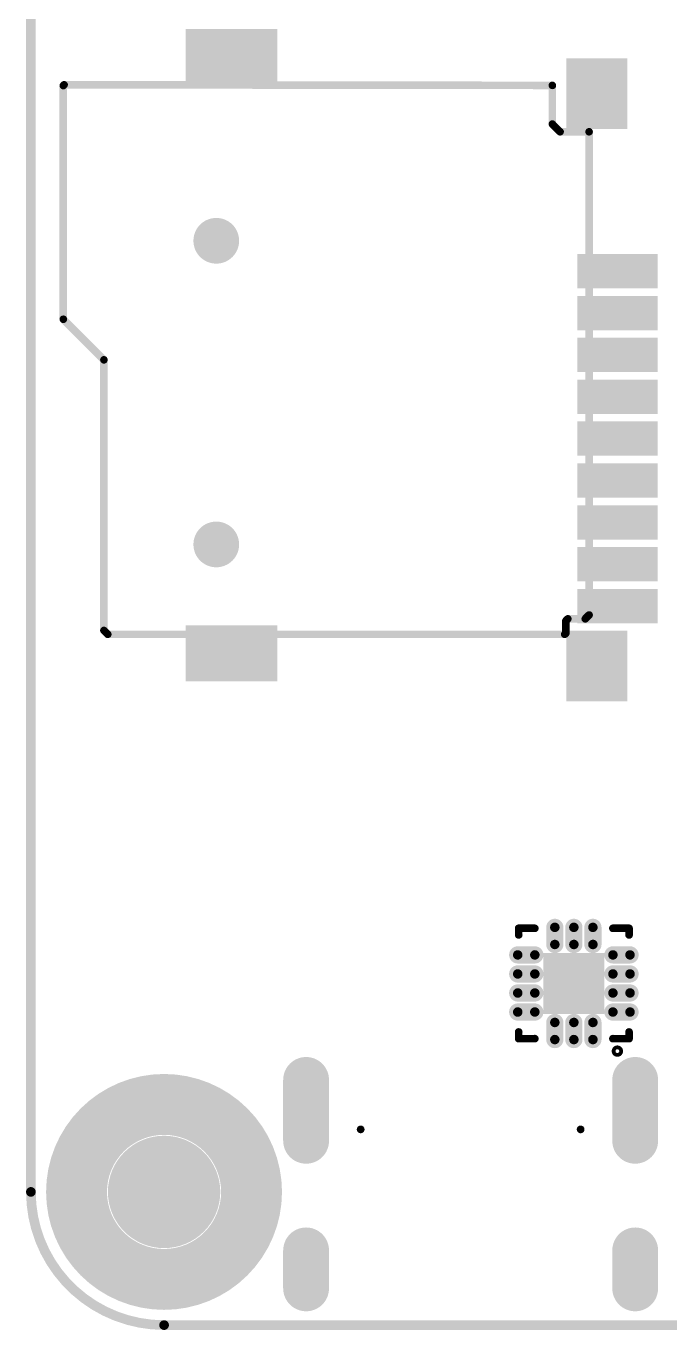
# Model space of a CAD drawing. Header units: millimetres. Extents: x 33.87 to 37.23, y 19.07 to 21.28.
# Drawn here: x 33.875 to 34.541, y 19.07 to 20.419 of the extents above; entities that cross this region are included whole.
import ezdxf

# ---------------------------------------------------------------- set-up
doc = ezdxf.new("R2010")
doc.units = ezdxf.units.MM
doc.header["$MEASUREMENT"] = 0
for name, color, linetype in [('BottomLayer', 5, 'Continuous'), ('BottomOverlay', 54, 'Continuous'), ('BottomPaste', 16, 'Continuous'), ('BottomSolder', 6, 'Continuous'), ('KeepOutLayer', 6, 'Continuous'), ('MidLayer1', 16, 'Continuous'), ('MidLayer2', 76, 'Continuous'), ('MidLayer3', 90, 'Continuous'), ('MidLayer4', 156, 'Continuous'), ('MidLayer5', 130, 'Continuous'), ('MidLayer6', 216, 'Continuous'), ('MultiLayer', 9, 'Continuous')]:
    doc.layers.add(name, color=color, linetype=linetype)

# ---------------------------------------------------------------- blocks, each defined once
blk = doc.blocks.new('USB_TYPE_C_16PIN_A_6')
at = {"layer": 'BottomLayer', "const_width": 0.0394}
for points in [[(-0.1703, 0.0987), (-0.1703, 0.0357)], [(0.1703, 0.0987), (0.1703, 0.0357)], [(-0.1703, -0.0777), (-0.1703, -0.117)], [(0.1703, -0.0777), (0.1703, -0.117)]]:
    blk.add_lwpolyline(points, dxfattribs=at)
at = {"layer": 'BottomLayer', "const_width": 0.0197}
for points in [[(-0.1801, 0.0987, 1), (-0.1604, 0.0987, 1)], [(0.1604, 0.0987, 1), (0.1801, 0.0987, 1)], [(-0.1801, 0.0357, 1), (-0.1604, 0.0357, 1)], [(0.1604, 0.0357, 1), (0.1801, 0.0357, 1)], [(-0.1801, -0.0777, 1), (-0.1604, -0.0777, 1)], [(0.1604, -0.0777, 1), (0.1801, -0.0777, 1)], [(-0.1801, -0.117, 1), (-0.1604, -0.117, 1)], [(0.1604, -0.117, 1), (0.1801, -0.117, 1)]]:
    blk.add_lwpolyline(points, format="xyb", close=True, dxfattribs=at)
at = {"layer": 'BottomSolder', "const_width": 0.0474}
for points in [[(-0.1703, 0.0987), (-0.1703, 0.0357)], [(0.1703, 0.0987), (0.1703, 0.0357)], [(-0.1703, -0.0777), (-0.1703, -0.117)], [(0.1703, -0.0777), (0.1703, -0.117)]]:
    blk.add_lwpolyline(points, dxfattribs=at)
at = {"layer": 'BottomSolder'}
for points, const_width in [([(-0.1821, 0.0987, 1), (-0.1584, 0.0987, 1)], 0.0237), ([(0.1584, 0.0987, 1), (0.1821, 0.0987, 1)], 0.0237), ([(-0.1821, 0.0357, 1), (-0.1584, 0.0357, 1)], 0.0237), ([(0.1584, 0.0357, 1), (0.1821, 0.0357, 1)], 0.0237), ([(-0.1158, 0.0475, 1), (-0.1118, 0.0475, 1)], 0.004), ([(0.1118, 0.0475, 1), (0.1158, 0.0475, 1)], 0.004), ([(-0.1821, -0.0777, 1), (-0.1584, -0.0777, 1)], 0.0237), ([(0.1584, -0.0777, 1), (0.1821, -0.0777, 1)], 0.0237), ([(-0.1821, -0.117, 1), (-0.1584, -0.117, 1)], 0.0237), ([(0.1584, -0.117, 1), (0.1821, -0.117, 1)], 0.0237)]:
    blk.add_lwpolyline(points, format="xyb", close=True, dxfattribs=dict(at, const_width=const_width))
at = {"layer": 'MidLayer1', "const_width": 0.0394}
for points in [[(-0.1703, 0.0987), (-0.1703, 0.0357)], [(0.1703, 0.0987), (0.1703, 0.0357)], [(-0.1703, -0.0777), (-0.1703, -0.117)], [(0.1703, -0.0777), (0.1703, -0.117)]]:
    blk.add_lwpolyline(points, dxfattribs=at)
at = {"layer": 'MidLayer1', "const_width": 0.0197}
for points in [[(-0.1801, 0.0987, 1), (-0.1604, 0.0987, 1)], [(0.1604, 0.0987, 1), (0.1801, 0.0987, 1)], [(-0.1801, 0.0357, 1), (-0.1604, 0.0357, 1)], [(0.1604, 0.0357, 1), (0.1801, 0.0357, 1)], [(-0.1801, -0.0777, 1), (-0.1604, -0.0777, 1)], [(0.1604, -0.0777, 1), (0.1801, -0.0777, 1)], [(-0.1801, -0.117, 1), (-0.1604, -0.117, 1)], [(0.1604, -0.117, 1), (0.1801, -0.117, 1)]]:
    blk.add_lwpolyline(points, format="xyb", close=True, dxfattribs=at)
at = {"layer": 'MidLayer2', "const_width": 0.0394}
for points in [[(-0.1703, 0.0987), (-0.1703, 0.0357)], [(0.1703, 0.0987), (0.1703, 0.0357)], [(-0.1703, -0.0777), (-0.1703, -0.117)], [(0.1703, -0.0777), (0.1703, -0.117)]]:
    blk.add_lwpolyline(points, dxfattribs=at)
at = {"layer": 'MidLayer2', "const_width": 0.0197}
for points in [[(-0.1801, 0.0987, 1), (-0.1604, 0.0987, 1)], [(0.1604, 0.0987, 1), (0.1801, 0.0987, 1)], [(-0.1801, 0.0357, 1), (-0.1604, 0.0357, 1)], [(0.1604, 0.0357, 1), (0.1801, 0.0357, 1)], [(-0.1801, -0.0777, 1), (-0.1604, -0.0777, 1)], [(0.1604, -0.0777, 1), (0.1801, -0.0777, 1)], [(-0.1801, -0.117, 1), (-0.1604, -0.117, 1)], [(0.1604, -0.117, 1), (0.1801, -0.117, 1)]]:
    blk.add_lwpolyline(points, format="xyb", close=True, dxfattribs=at)
at = {"layer": 'MidLayer3', "const_width": 0.0394}
for points in [[(-0.1703, 0.0987), (-0.1703, 0.0357)], [(0.1703, 0.0987), (0.1703, 0.0357)], [(-0.1703, -0.0777), (-0.1703, -0.117)], [(0.1703, -0.0777), (0.1703, -0.117)]]:
    blk.add_lwpolyline(points, dxfattribs=at)
at = {"layer": 'MidLayer3', "const_width": 0.0197}
for points in [[(-0.1801, 0.0987, 1), (-0.1604, 0.0987, 1)], [(0.1604, 0.0987, 1), (0.1801, 0.0987, 1)], [(-0.1801, 0.0357, 1), (-0.1604, 0.0357, 1)], [(0.1604, 0.0357, 1), (0.1801, 0.0357, 1)], [(-0.1801, -0.0777, 1), (-0.1604, -0.0777, 1)], [(0.1604, -0.0777, 1), (0.1801, -0.0777, 1)], [(-0.1801, -0.117, 1), (-0.1604, -0.117, 1)], [(0.1604, -0.117, 1), (0.1801, -0.117, 1)]]:
    blk.add_lwpolyline(points, format="xyb", close=True, dxfattribs=at)
at = {"layer": 'MidLayer4', "const_width": 0.0394}
for points in [[(-0.1703, 0.0987), (-0.1703, 0.0357)], [(0.1703, 0.0987), (0.1703, 0.0357)], [(-0.1703, -0.0777), (-0.1703, -0.117)], [(0.1703, -0.0777), (0.1703, -0.117)]]:
    blk.add_lwpolyline(points, dxfattribs=at)
at = {"layer": 'MidLayer4', "const_width": 0.0197}
for points in [[(-0.1801, 0.0987, 1), (-0.1604, 0.0987, 1)], [(0.1604, 0.0987, 1), (0.1801, 0.0987, 1)], [(-0.1801, 0.0357, 1), (-0.1604, 0.0357, 1)], [(0.1604, 0.0357, 1), (0.1801, 0.0357, 1)], [(-0.1801, -0.0777, 1), (-0.1604, -0.0777, 1)], [(0.1604, -0.0777, 1), (0.1801, -0.0777, 1)], [(-0.1801, -0.117, 1), (-0.1604, -0.117, 1)], [(0.1604, -0.117, 1), (0.1801, -0.117, 1)]]:
    blk.add_lwpolyline(points, format="xyb", close=True, dxfattribs=at)
at = {"layer": 'MidLayer5', "const_width": 0.0394}
for points in [[(-0.1703, 0.0987), (-0.1703, 0.0357)], [(0.1703, 0.0987), (0.1703, 0.0357)], [(-0.1703, -0.0777), (-0.1703, -0.117)], [(0.1703, -0.0777), (0.1703, -0.117)]]:
    blk.add_lwpolyline(points, dxfattribs=at)
at = {"layer": 'MidLayer5', "const_width": 0.0197}
for points in [[(-0.1801, 0.0987, 1), (-0.1604, 0.0987, 1)], [(0.1604, 0.0987, 1), (0.1801, 0.0987, 1)], [(-0.1801, 0.0357, 1), (-0.1604, 0.0357, 1)], [(0.1604, 0.0357, 1), (0.1801, 0.0357, 1)], [(-0.1801, -0.0777, 1), (-0.1604, -0.0777, 1)], [(0.1604, -0.0777, 1), (0.1801, -0.0777, 1)], [(-0.1801, -0.117, 1), (-0.1604, -0.117, 1)], [(0.1604, -0.117, 1), (0.1801, -0.117, 1)]]:
    blk.add_lwpolyline(points, format="xyb", close=True, dxfattribs=at)
at = {"layer": 'MidLayer6', "const_width": 0.0394}
for points in [[(-0.1703, 0.0987), (-0.1703, 0.0357)], [(0.1703, 0.0987), (0.1703, 0.0357)], [(-0.1703, -0.0777), (-0.1703, -0.117)], [(0.1703, -0.0777), (0.1703, -0.117)]]:
    blk.add_lwpolyline(points, dxfattribs=at)
at = {"layer": 'MidLayer6', "const_width": 0.0197}
for points in [[(-0.1801, 0.0987, 1), (-0.1604, 0.0987, 1)], [(0.1604, 0.0987, 1), (0.1801, 0.0987, 1)], [(-0.1801, 0.0357, 1), (-0.1604, 0.0357, 1)], [(0.1604, 0.0357, 1), (0.1801, 0.0357, 1)], [(-0.1801, -0.0777, 1), (-0.1604, -0.0777, 1)], [(0.1604, -0.0777, 1), (0.1801, -0.0777, 1)], [(-0.1801, -0.117, 1), (-0.1604, -0.117, 1)], [(0.1604, -0.117, 1), (0.1801, -0.117, 1)]]:
    blk.add_lwpolyline(points, format="xyb", close=True, dxfattribs=at)
at = {"layer": 'MultiLayer', "const_width": 0.0394}
for points in [[(-0.1703, 0.0987), (-0.1703, 0.0357)], [(0.1703, 0.0987), (0.1703, 0.0357)], [(-0.1703, -0.0777), (-0.1703, -0.117)], [(0.1703, -0.0777), (0.1703, -0.117)]]:
    blk.add_lwpolyline(points, dxfattribs=at)
at = {"layer": 'MultiLayer', "const_width": 0.0197}
for points in [[(-0.1801, 0.0987, 1), (-0.1604, 0.0987, 1)], [(0.1604, 0.0987, 1), (0.1801, 0.0987, 1)], [(-0.1801, 0.0357, 1), (-0.1604, 0.0357, 1)], [(0.1604, 0.0357, 1), (0.1801, 0.0357, 1)], [(-0.1801, -0.0777, 1), (-0.1604, -0.0777, 1)], [(0.1604, -0.0777, 1), (0.1801, -0.0777, 1)], [(-0.1801, -0.117, 1), (-0.1604, -0.117, 1)], [(0.1604, -0.117, 1), (0.1801, -0.117, 1)]]:
    blk.add_lwpolyline(points, format="xyb", close=True, dxfattribs=at)
blk = doc.blocks.new('TF_1_B_18')
at = {"layer": 'BottomLayer', "const_width": 0.0197}
for points in [[(0.1562, 0.1902, 1), (0.1758, 0.1902, 1)], [(0.1562, -0.124, 1), (0.1758, -0.124, 1)]]:
    blk.add_lwpolyline(points, format="xyb", close=True, dxfattribs=at)
at = {"layer": 'BottomLayer'}
for points in [[(-0.2553, 0.3485), (-0.2553, 0.2835), (-0.2001, 0.3485), (-0.2001, 0.2835)], [(0.1069, 0.328), (0.1069, 0.278), (0.1936, 0.328), (0.1936, 0.278)], [(-0.2866, 0.2677), (-0.2866, 0.2402), (-0.2116, 0.2677), (-0.2116, 0.2402)], [(-0.2866, 0.2244), (-0.2866, 0.1969), (-0.2116, 0.2244), (-0.2116, 0.1969)], [(-0.2866, 0.1811), (-0.2866, 0.1536), (-0.2116, 0.1811), (-0.2116, 0.1536)], [(-0.2866, 0.1378), (-0.2866, 0.1103), (-0.2116, 0.1378), (-0.2116, 0.1103)], [(-0.2866, 0.0945), (-0.2866, 0.0669), (-0.2116, 0.0945), (-0.2116, 0.0669)], [(-0.2866, 0.0512), (-0.2866, 0.0236), (-0.2116, 0.0512), (-0.2116, 0.0236)], [(-0.2866, 0.0079), (-0.2866, -0.0197), (-0.2116, 0.0079), (-0.2116, -0.0197)], [(-0.2866, -0.0354), (-0.2866, -0.063), (-0.2116, -0.0354), (-0.2116, -0.063)], [(-0.2866, -0.0787), (-0.2866, -0.1063), (-0.2116, -0.0787), (-0.2116, -0.1063)], [(-0.2553, -0.2437), (-0.2553, -0.3087), (-0.2001, -0.2437), (-0.2001, -0.3087)], [(0.1069, -0.2892), (0.1069, -0.3392), (0.1936, -0.2892), (0.1936, -0.3392)]]:
    blk.add_solid(points, dxfattribs=at)
at = {"layer": 'BottomOverlay', "const_width": 0.00787}
for points in [[(-0.1946, 0.2832), (-0.1957, 0.282)], [(-0.1957, 0.282), (-0.1957, 0.2692)], [(0.2783, 0.2832), (-0.1946, 0.2832)], [(0.2823, 0.2792), (0.2783, 0.2832)], [(-0.2157, 0.2672), (-0.2197, 0.2632)], [(-0.1977, 0.2672), (-0.2157, 0.2672)], [(-0.1957, 0.2692), (-0.1977, 0.2672)], [(0.2823, 0.2792), (0.2823, -0.0008)], [(-0.2197, 0.2632), (-0.2197, -0.2368)], [(0.3243, -0.0428), (0.2823, -0.0008)], [(0.3243, -0.0428), (0.3243, -0.2846)], [(-0.1897, -0.2368), (-0.2197, -0.2368)], [(-0.1817, -0.2448), (-0.1897, -0.2368)], [(-0.1817, -0.2448), (-0.1817, -0.2848)], [(0.3235, -0.2854), (-0.1817, -0.2848)]]:
    blk.add_lwpolyline(points, dxfattribs=at)
at = {"layer": 'BottomOverlay', "const_width": 0.00394}
for points in [[(-0.1977, 0.282, 1), (-0.1938, 0.282, 1)], [(-0.1977, 0.282, 1), (-0.1938, 0.282, 1)], [(-0.1965, 0.2832, 1), (-0.1926, 0.2832, 1)], [(-0.1965, 0.2832, 1), (-0.1926, 0.2832, 1)], [(0.2763, 0.2832, 1), (0.2802, 0.2832, 1)], [(0.2763, 0.2832, 1), (0.2802, 0.2832, 1)], [(-0.2177, 0.2672, 1), (-0.2138, 0.2672, 1)], [(-0.2177, 0.2672, 1), (-0.2138, 0.2672, 1)], [(-0.1997, 0.2672, 1), (-0.1958, 0.2672, 1)], [(-0.1997, 0.2672, 1), (-0.1958, 0.2672, 1)], [(-0.1977, 0.2692, 1), (-0.1938, 0.2692, 1)], [(-0.1977, 0.2692, 1), (-0.1938, 0.2692, 1)], [(0.2803, 0.2792, 1), (0.2842, 0.2792, 1)], [(0.2803, 0.2792, 1), (0.2842, 0.2792, 1)], [(-0.2217, 0.2632, 1), (-0.2178, 0.2632, 1)], [(-0.2217, 0.2632, 1), (-0.2178, 0.2632, 1)], [(0.2803, -0.0008, 1), (0.2842, -0.0008, 1)], [(0.2803, -0.0008, 1), (0.2842, -0.0008, 1)], [(0.3223, -0.0428, 1), (0.3262, -0.0428, 1)], [(0.3223, -0.0428, 1), (0.3262, -0.0428, 1)], [(-0.2217, -0.2368, 1), (-0.2178, -0.2368, 1)], [(-0.2217, -0.2368, 1), (-0.2178, -0.2368, 1)], [(-0.1917, -0.2368, 1), (-0.1878, -0.2368, 1)], [(-0.1917, -0.2368, 1), (-0.1878, -0.2368, 1)], [(-0.1837, -0.2448, 1), (-0.1798, -0.2448, 1)], [(-0.1837, -0.2448, 1), (-0.1798, -0.2448, 1)], [(-0.1837, -0.2848, 1), (-0.1798, -0.2848, 1)], [(-0.1837, -0.2848, 1), (-0.1798, -0.2848, 1)], [(0.3215, -0.2854, 1), (0.3254, -0.2854, 1)], [(0.3223, -0.2846, 1), (0.3262, -0.2846, 1)]]:
    blk.add_lwpolyline(points, format="xyb", close=True, dxfattribs=at)
at = {"layer": 'BottomPaste'}
for points in [[(-0.2553, 0.3485), (-0.2553, 0.2835), (-0.2001, 0.3485), (-0.2001, 0.2835)], [(0.1069, 0.328), (0.1069, 0.278), (0.1936, 0.328), (0.1936, 0.278)], [(-0.2866, 0.2677), (-0.2866, 0.2402), (-0.2116, 0.2677), (-0.2116, 0.2402)], [(-0.2866, 0.2244), (-0.2866, 0.1969), (-0.2116, 0.2244), (-0.2116, 0.1969)], [(-0.2866, 0.1811), (-0.2866, 0.1536), (-0.2116, 0.1811), (-0.2116, 0.1536)], [(-0.2866, 0.1378), (-0.2866, 0.1103), (-0.2116, 0.1378), (-0.2116, 0.1103)], [(-0.2866, 0.0945), (-0.2866, 0.0669), (-0.2116, 0.0945), (-0.2116, 0.0669)], [(-0.2866, 0.0512), (-0.2866, 0.0236), (-0.2116, 0.0512), (-0.2116, 0.0236)], [(-0.2866, 0.0079), (-0.2866, -0.0197), (-0.2116, 0.0079), (-0.2116, -0.0197)], [(-0.2866, -0.0354), (-0.2866, -0.063), (-0.2116, -0.0354), (-0.2116, -0.063)], [(-0.2866, -0.0787), (-0.2866, -0.1063), (-0.2116, -0.0787), (-0.2116, -0.1063)], [(-0.2553, -0.2437), (-0.2553, -0.3087), (-0.2001, -0.2437), (-0.2001, -0.3087)], [(0.1069, -0.2892), (0.1069, -0.3392), (0.1936, -0.2892), (0.1936, -0.3392)]]:
    blk.add_solid(points, dxfattribs=at)
at = {"layer": 'BottomSolder', "const_width": 0.0237}
for points in [[(0.1542, 0.1902, 1), (0.1778, 0.1902, 1)], [(0.1542, -0.124, 1), (0.1778, -0.124, 1)]]:
    blk.add_lwpolyline(points, format="xyb", close=True, dxfattribs=at)
at = {"layer": 'BottomSolder'}
for points in [[(-0.2593, 0.3525), (-0.2593, 0.2795), (-0.1961, 0.3525), (-0.1961, 0.2795)], [(0.1029, 0.332), (0.1029, 0.274), (0.1976, 0.332), (0.1976, 0.274)], [(-0.2906, 0.2717), (-0.2906, 0.2362), (-0.2076, 0.2717), (-0.2076, 0.2362)], [(-0.2906, 0.2284), (-0.2906, 0.1929), (-0.2076, 0.2284), (-0.2076, 0.1929)], [(-0.2906, 0.1851), (-0.2906, 0.1496), (-0.2076, 0.1851), (-0.2076, 0.1496)], [(-0.2906, 0.1418), (-0.2906, 0.1063), (-0.2076, 0.1418), (-0.2076, 0.1063)], [(-0.2906, 0.0985), (-0.2906, 0.0629), (-0.2076, 0.0985), (-0.2076, 0.0629)], [(-0.2906, 0.0552), (-0.2906, 0.0196), (-0.2076, 0.0552), (-0.2076, 0.0196)], [(-0.2906, 0.0119), (-0.2906, -0.0237), (-0.2076, 0.0119), (-0.2076, -0.0237)], [(-0.2906, -0.0314), (-0.2906, -0.067), (-0.2076, -0.0314), (-0.2076, -0.067)], [(-0.2906, -0.0747), (-0.2906, -0.1103), (-0.2076, -0.0747), (-0.2076, -0.1103)], [(-0.2593, -0.2397), (-0.2593, -0.3127), (-0.1961, -0.2397), (-0.1961, -0.3127)], [(0.1029, -0.2852), (0.1029, -0.3432), (0.1976, -0.2852), (0.1976, -0.3432)]]:
    blk.add_solid(points, dxfattribs=at)
at = {"layer": 'MidLayer1', "const_width": 0.0197}
for points in [[(0.1562, 0.1902, 1), (0.1758, 0.1902, 1)], [(0.1562, -0.124, 1), (0.1758, -0.124, 1)]]:
    blk.add_lwpolyline(points, format="xyb", close=True, dxfattribs=at)
at = {"layer": 'MidLayer2', "const_width": 0.0197}
for points in [[(0.1562, 0.1902, 1), (0.1758, 0.1902, 1)], [(0.1562, -0.124, 1), (0.1758, -0.124, 1)]]:
    blk.add_lwpolyline(points, format="xyb", close=True, dxfattribs=at)
at = {"layer": 'MidLayer3', "const_width": 0.0197}
for points in [[(0.1562, 0.1902, 1), (0.1758, 0.1902, 1)], [(0.1562, -0.124, 1), (0.1758, -0.124, 1)]]:
    blk.add_lwpolyline(points, format="xyb", close=True, dxfattribs=at)
at = {"layer": 'MidLayer4', "const_width": 0.0197}
for points in [[(0.1562, 0.1902, 1), (0.1758, 0.1902, 1)], [(0.1562, -0.124, 1), (0.1758, -0.124, 1)]]:
    blk.add_lwpolyline(points, format="xyb", close=True, dxfattribs=at)
at = {"layer": 'MidLayer5', "const_width": 0.0197}
for points in [[(0.1562, 0.1902, 1), (0.1758, 0.1902, 1)], [(0.1562, -0.124, 1), (0.1758, -0.124, 1)]]:
    blk.add_lwpolyline(points, format="xyb", close=True, dxfattribs=at)
at = {"layer": 'MidLayer6', "const_width": 0.0197}
for points in [[(0.1562, 0.1902, 1), (0.1758, 0.1902, 1)], [(0.1562, -0.124, 1), (0.1758, -0.124, 1)]]:
    blk.add_lwpolyline(points, format="xyb", close=True, dxfattribs=at)
at = {"layer": 'MultiLayer', "const_width": 0.0197}
for points in [[(0.1562, 0.1902, 1), (0.1758, 0.1902, 1)], [(0.1562, -0.124, 1), (0.1758, -0.124, 1)]]:
    blk.add_lwpolyline(points, format="xyb", close=True, dxfattribs=at)
blk = doc.blocks.new('QFN_14L_B_55')
at = {"layer": 'BottomLayer', "const_width": 0.00984}
for points in [[(-0.0295, 0.0581), (-0.0295, 0.0404)], [(-0.0098, 0.0581), (-0.0098, 0.0404)], [(0.0098, 0.0581), (0.0098, 0.0404)], [(0.0295, 0.0581), (0.0295, 0.0404)], [(-0.0404, 0.0197), (-0.0581, 0.0197)], [(0.0581, 0.0197), (0.0404, 0.0197)], [(-0.0404, 0), (-0.0581, 0)], [(0.0581, 0), (0.0404, 0)], [(-0.0404, -0.0197), (-0.0581, -0.0197)], [(0.0581, -0.0197), (0.0404, -0.0197)], [(-0.0295, -0.0404), (-0.0295, -0.0581)], [(-0.0098, -0.0404), (-0.0098, -0.0581)], [(0.0098, -0.0404), (0.0098, -0.0581)], [(0.0295, -0.0404), (0.0295, -0.0581)]]:
    blk.add_lwpolyline(points, dxfattribs=at)
at = {"layer": 'BottomLayer', "const_width": 0.00492}
for points in [[(-0.032, 0.0581, 1), (-0.0271, 0.0581, 1)], [(-0.0123, 0.0581, 1), (-0.0074, 0.0581, 1)], [(0.0074, 0.0581, 1), (0.0123, 0.0581, 1)], [(0.0271, 0.0581, 1), (0.032, 0.0581, 1)], [(-0.032, 0.0404, 1), (-0.0271, 0.0404, 1)], [(-0.0123, 0.0404, 1), (-0.0074, 0.0404, 1)], [(0.0074, 0.0404, 1), (0.0123, 0.0404, 1)], [(0.0271, 0.0404, 1), (0.032, 0.0404, 1)], [(-0.0605, 0.0197, 1), (-0.0556, 0.0197, 1)], [(-0.0428, 0.0197, 1), (-0.0379, 0.0197, 1)], [(0.0379, 0.0197, 1), (0.0428, 0.0197, 1)], [(0.0556, 0.0197, 1), (0.0605, 0.0197, 1)], [(-0.0605, 0, 1), (-0.0556, 0, 1)], [(-0.0428, 0, 1), (-0.0379, 0, 1)], [(0.0379, 0, 1), (0.0428, 0, 1)], [(0.0556, 0, 1), (0.0605, 0, 1)], [(-0.0605, -0.0197, 1), (-0.0556, -0.0197, 1)], [(-0.0428, -0.0197, 1), (-0.0379, -0.0197, 1)], [(0.0379, -0.0197, 1), (0.0428, -0.0197, 1)], [(0.0556, -0.0197, 1), (0.0605, -0.0197, 1)], [(-0.032, -0.0404, 1), (-0.0271, -0.0404, 1)], [(-0.0123, -0.0404, 1), (-0.0074, -0.0404, 1)], [(0.0074, -0.0404, 1), (0.0123, -0.0404, 1)], [(0.0271, -0.0404, 1), (0.032, -0.0404, 1)], [(-0.032, -0.0581, 1), (-0.0271, -0.0581, 1)], [(-0.0123, -0.0581, 1), (-0.0074, -0.0581, 1)], [(0.0074, -0.0581, 1), (0.0123, -0.0581, 1)], [(0.0271, -0.0581, 1), (0.032, -0.0581, 1)]]:
    blk.add_lwpolyline(points, format="xyb", close=True, dxfattribs=at)
at = {"layer": 'BottomLayer'}
blk.add_solid([(-0.0276, -0.0276), (0.0276, -0.0276), (-0.0276, 0.0276), (0.0276, 0.0276)], dxfattribs=at)
at = {"layer": 'BottomOverlay', "const_width": 0.00787}
for points in [[(-0.0571, 0.0571), (-0.0571, 0.0404)], [(-0.0571, 0.0571), (-0.0502, 0.0571)], [(0.0502, 0.0571), (0.0571, 0.0571)], [(0.0571, 0.0571), (0.0571, 0.0404)], [(-0.0571, -0.0404), (-0.0571, -0.0571)], [(0.0571, -0.0404), (0.0571, -0.0571)], [(-0.0571, -0.0571), (-0.0502, -0.0571)], [(0.0502, -0.0571), (0.0571, -0.0571)]]:
    blk.add_lwpolyline(points, dxfattribs=at)
at = {"layer": 'BottomOverlay'}
for points, const_width in [([(-0.0591, 0.0571, 1), (-0.0551, 0.0571, 1)], 0.00394), ([(-0.0591, 0.0571, 1), (-0.0551, 0.0571, 1)], 0.00394), ([(-0.0522, 0.0571, 1), (-0.0482, 0.0571, 1)], 0.00394), ([(0.0482, 0.0571, 1), (0.0522, 0.0571, 1)], 0.00394), ([(0.0551, 0.0571, 1), (0.0591, 0.0571, 1)], 0.00394), ([(0.0551, 0.0571, 1), (0.0591, 0.0571, 1)], 0.00394), ([(-0.0591, 0.0404, 1), (-0.0551, 0.0404, 1)], 0.00394), ([(0.0551, 0.0404, 1), (0.0591, 0.0404, 1)], 0.00394), ([(-0.0661, -0.045, 1), (-0.0739, -0.045, 1)], 0.00394), ([(-0.0591, -0.0404, 1), (-0.0551, -0.0404, 1)], 0.00394), ([(0.0551, -0.0404, 1), (0.0591, -0.0404, 1)], 0.00394), ([(-0.0749, -0.045, 1), (-0.073, -0.045, 1)], 0.00197), ([(-0.067, -0.045, 1), (-0.0651, -0.045, 1)], 0.00197), ([(-0.0591, -0.0571, 1), (-0.0551, -0.0571, 1)], 0.00394), ([(-0.0591, -0.0571, 1), (-0.0551, -0.0571, 1)], 0.00394), ([(-0.0522, -0.0571, 1), (-0.0482, -0.0571, 1)], 0.00394), ([(0.0482, -0.0571, 1), (0.0522, -0.0571, 1)], 0.00394), ([(0.0551, -0.0571, 1), (0.0591, -0.0571, 1)], 0.00394), ([(0.0551, -0.0571, 1), (0.0591, -0.0571, 1)], 0.00394)]:
    blk.add_lwpolyline(points, format="xyb", close=True, dxfattribs=dict(at, const_width=const_width))
at = {"layer": 'BottomPaste', "const_width": 0.00984}
for points in [[(-0.0295, 0.0581), (-0.0295, 0.0404)], [(-0.0098, 0.0581), (-0.0098, 0.0404)], [(0.0098, 0.0581), (0.0098, 0.0404)], [(0.0295, 0.0581), (0.0295, 0.0404)], [(-0.0404, 0.0197), (-0.0581, 0.0197)], [(0.0581, 0.0197), (0.0404, 0.0197)], [(-0.0404, 0), (-0.0581, 0)], [(0.0581, 0), (0.0404, 0)], [(-0.0404, -0.0197), (-0.0581, -0.0197)], [(0.0581, -0.0197), (0.0404, -0.0197)], [(-0.0295, -0.0404), (-0.0295, -0.0581)], [(-0.0098, -0.0404), (-0.0098, -0.0581)], [(0.0098, -0.0404), (0.0098, -0.0581)], [(0.0295, -0.0404), (0.0295, -0.0581)]]:
    blk.add_lwpolyline(points, dxfattribs=at)
at = {"layer": 'BottomPaste', "const_width": 0.00492}
for points in [[(-0.032, 0.0581, 1), (-0.0271, 0.0581, 1)], [(-0.0123, 0.0581, 1), (-0.0074, 0.0581, 1)], [(0.0074, 0.0581, 1), (0.0123, 0.0581, 1)], [(0.0271, 0.0581, 1), (0.032, 0.0581, 1)], [(-0.032, 0.0404, 1), (-0.0271, 0.0404, 1)], [(-0.0123, 0.0404, 1), (-0.0074, 0.0404, 1)], [(0.0074, 0.0404, 1), (0.0123, 0.0404, 1)], [(0.0271, 0.0404, 1), (0.032, 0.0404, 1)], [(-0.0605, 0.0197, 1), (-0.0556, 0.0197, 1)], [(-0.0428, 0.0197, 1), (-0.0379, 0.0197, 1)], [(0.0379, 0.0197, 1), (0.0428, 0.0197, 1)], [(0.0556, 0.0197, 1), (0.0605, 0.0197, 1)], [(-0.0605, 0, 1), (-0.0556, 0, 1)], [(-0.0428, 0, 1), (-0.0379, 0, 1)], [(0.0379, 0, 1), (0.0428, 0, 1)], [(0.0556, 0, 1), (0.0605, 0, 1)], [(-0.0605, -0.0197, 1), (-0.0556, -0.0197, 1)], [(-0.0428, -0.0197, 1), (-0.0379, -0.0197, 1)], [(0.0379, -0.0197, 1), (0.0428, -0.0197, 1)], [(0.0556, -0.0197, 1), (0.0605, -0.0197, 1)], [(-0.032, -0.0404, 1), (-0.0271, -0.0404, 1)], [(-0.0123, -0.0404, 1), (-0.0074, -0.0404, 1)], [(0.0074, -0.0404, 1), (0.0123, -0.0404, 1)], [(0.0271, -0.0404, 1), (0.032, -0.0404, 1)], [(-0.032, -0.0581, 1), (-0.0271, -0.0581, 1)], [(-0.0123, -0.0581, 1), (-0.0074, -0.0581, 1)], [(0.0074, -0.0581, 1), (0.0123, -0.0581, 1)], [(0.0271, -0.0581, 1), (0.032, -0.0581, 1)]]:
    blk.add_lwpolyline(points, format="xyb", close=True, dxfattribs=at)
at = {"layer": 'BottomPaste'}
blk.add_solid([(-0.0276, -0.0276), (0.0276, -0.0276), (-0.0276, 0.0276), (0.0276, 0.0276)], dxfattribs=at)
at = {"layer": 'BottomSolder', "const_width": 0.0178}
for points in [[(-0.0295, 0.0581), (-0.0295, 0.0404)], [(-0.0098, 0.0581), (-0.0098, 0.0404)], [(0.0098, 0.0581), (0.0098, 0.0404)], [(0.0295, 0.0581), (0.0295, 0.0404)], [(-0.0404, 0.0197), (-0.0581, 0.0197)], [(0.0581, 0.0197), (0.0404, 0.0197)], [(-0.0404, 0), (-0.0581, 0)], [(0.0581, 0), (0.0404, 0)], [(-0.0404, -0.0197), (-0.0581, -0.0197)], [(0.0581, -0.0197), (0.0404, -0.0197)], [(-0.0295, -0.0404), (-0.0295, -0.0581)], [(-0.0098, -0.0404), (-0.0098, -0.0581)], [(0.0098, -0.0404), (0.0098, -0.0581)], [(0.0295, -0.0404), (0.0295, -0.0581)]]:
    blk.add_lwpolyline(points, dxfattribs=at)
at = {"layer": 'BottomSolder', "const_width": 0.00892}
for points in [[(-0.034, 0.0581, 1), (-0.0251, 0.0581, 1)], [(-0.0143, 0.0581, 1), (-0.0054, 0.0581, 1)], [(0.0054, 0.0581, 1), (0.0143, 0.0581, 1)], [(0.0251, 0.0581, 1), (0.034, 0.0581, 1)], [(-0.034, 0.0404, 1), (-0.0251, 0.0404, 1)], [(-0.0143, 0.0404, 1), (-0.0054, 0.0404, 1)], [(0.0054, 0.0404, 1), (0.0143, 0.0404, 1)], [(0.0251, 0.0404, 1), (0.034, 0.0404, 1)], [(-0.0625, 0.0197, 1), (-0.0536, 0.0197, 1)], [(-0.0448, 0.0197, 1), (-0.0359, 0.0197, 1)], [(0.0359, 0.0197, 1), (0.0448, 0.0197, 1)], [(0.0536, 0.0197, 1), (0.0625, 0.0197, 1)], [(-0.0625, 0, 1), (-0.0536, 0, 1)], [(-0.0448, 0, 1), (-0.0359, 0, 1)], [(0.0359, 0, 1), (0.0448, 0, 1)], [(0.0536, 0, 1), (0.0625, 0, 1)], [(-0.0625, -0.0197, 1), (-0.0536, -0.0197, 1)], [(-0.0448, -0.0197, 1), (-0.0359, -0.0197, 1)], [(0.0359, -0.0197, 1), (0.0448, -0.0197, 1)], [(0.0536, -0.0197, 1), (0.0625, -0.0197, 1)], [(-0.034, -0.0404, 1), (-0.0251, -0.0404, 1)], [(-0.0143, -0.0404, 1), (-0.0054, -0.0404, 1)], [(0.0054, -0.0404, 1), (0.0143, -0.0404, 1)], [(0.0251, -0.0404, 1), (0.034, -0.0404, 1)], [(-0.034, -0.0581, 1), (-0.0251, -0.0581, 1)], [(-0.0143, -0.0581, 1), (-0.0054, -0.0581, 1)], [(0.0054, -0.0581, 1), (0.0143, -0.0581, 1)], [(0.0251, -0.0581, 1), (0.034, -0.0581, 1)]]:
    blk.add_lwpolyline(points, format="xyb", close=True, dxfattribs=at)
at = {"layer": 'BottomSolder'}
blk.add_solid([(-0.0316, -0.0316), (0.0316, -0.0316), (-0.0316, 0.0316), (0.0316, 0.0316)], dxfattribs=at)

msp = doc.modelspace()

# ---------------------------------------------------------------- linework, layer by layer
at = {"layer": 'BottomLayer', "const_width": 0.0541}
msp.add_lwpolyline([(33.9907, 19.2128, 1), (34.0449, 19.2128, 1)], format="xyb", close=True, dxfattribs=at)
at = {"layer": 'BottomOverlay'}
for points, const_width in [([(34.1083, 19.2128, 1), (33.9272, 19.2128, 1)], 0.063), ([(33.9115, 19.2128, 1), (33.943, 19.2128, 1)], 0.0315), ([(34.0926, 19.2128, 1), (34.1241, 19.2128, 1)], 0.0315)]:
    msp.add_lwpolyline(points, format="xyb", close=True, dxfattribs=dict(at, const_width=const_width))
at = {"layer": 'BottomSolder', "const_width": 0.0581}
msp.add_lwpolyline([(33.9887, 19.2128, 1), (34.0469, 19.2128, 1)], format="xyb", close=True, dxfattribs=at)
at = {"layer": 'KeepOutLayer', "const_width": 0.01}
for points in [[(33.88, 19.2128), (33.88, 21.1419)], [(34.0178, 19.075), (35.4129, 19.075)]]:
    msp.add_lwpolyline(points, dxfattribs=at)
at = {"layer": 'KeepOutLayer', "const_width": 0.005}
for points in [[(33.8775, 19.2128, 1), (33.8825, 19.2128, 1)], [(33.8775, 19.2128, 1), (33.8825, 19.2128, 1)], [(34.0153, 19.075, 1), (34.0203, 19.075, 1)], [(34.0153, 19.075, 1), (34.0203, 19.075, 1)]]:
    msp.add_lwpolyline(points, format="xyb", close=True, dxfattribs=at)
at = {"layer": 'KeepOutLayer', "const_width": 0.01}
msp.add_lwpolyline([(34.0178, 19.075, -0.414214), (33.88, 19.2128)], format="xyb", dxfattribs=at)
at = {"layer": 'MidLayer1', "const_width": 0.0541}
msp.add_lwpolyline([(33.9907, 19.2128, 1), (34.0449, 19.2128, 1)], format="xyb", close=True, dxfattribs=at)
at = {"layer": 'MidLayer2', "const_width": 0.0541}
msp.add_lwpolyline([(33.9907, 19.2128, 1), (34.0449, 19.2128, 1)], format="xyb", close=True, dxfattribs=at)
at = {"layer": 'MidLayer3', "const_width": 0.0541}
msp.add_lwpolyline([(33.9907, 19.2128, 1), (34.0449, 19.2128, 1)], format="xyb", close=True, dxfattribs=at)
at = {"layer": 'MidLayer4', "const_width": 0.0541}
msp.add_lwpolyline([(33.9907, 19.2128, 1), (34.0449, 19.2128, 1)], format="xyb", close=True, dxfattribs=at)
at = {"layer": 'MidLayer5', "const_width": 0.0541}
msp.add_lwpolyline([(33.9907, 19.2128, 1), (34.0449, 19.2128, 1)], format="xyb", close=True, dxfattribs=at)
at = {"layer": 'MidLayer6', "const_width": 0.0541}
msp.add_lwpolyline([(33.9907, 19.2128, 1), (34.0449, 19.2128, 1)], format="xyb", close=True, dxfattribs=at)
at = {"layer": 'MultiLayer', "const_width": 0.0541}
msp.add_lwpolyline([(33.9907, 19.2128, 1), (34.0449, 19.2128, 1)], format="xyb", close=True, dxfattribs=at)

# ---------------------------------------------------------------- block references
for name, p, rotation in [('TF_1_B_18', (34.2378, 20.073), 180), ('QFN_14L_B_55', (34.4418, 19.4285), 89.99999999999999)]:
    msp.add_blockref(name, p, dxfattribs=dict(rotation=rotation))
msp.add_blockref('USB_TYPE_C_16PIN_A_6', (34.335, 19.23))

doc.saveas('drawing.dxf')
